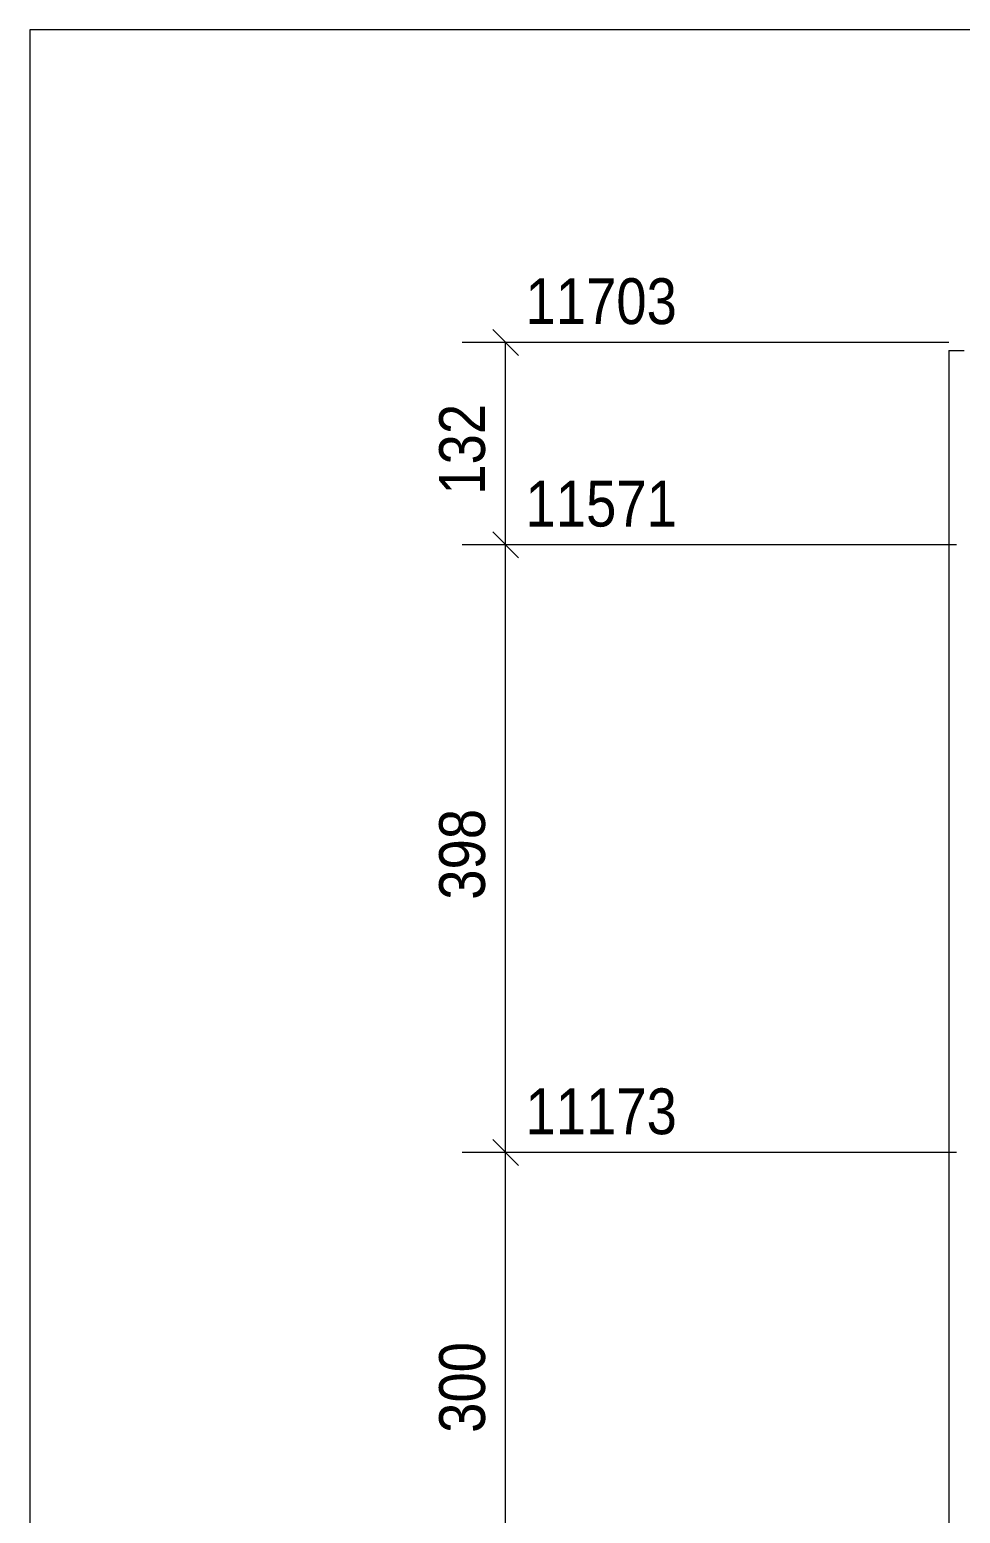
# Model space of a CAD drawing. Header units: millimetres. Extents: x 2 to 579, y 1 to 405.
# Drawn here: x 5 to 65.9, y 307.9 to 405 of the extents above; entities that cross this region are included whole.
import ezdxf

# ---------------------------------------------------------------- set-up
doc = ezdxf.new("R2010")
doc.units = ezdxf.units.MM
doc.linetypes.add('XKITLINE00', pattern=[0])
for name, color, linetype, lineweight in [('Dimensions', 7, 'Continuous', 0), ('DrawingSheet', 5, 'Continuous', 0), ('Part', 2, 'Continuous', 0)]:
    doc.layers.add(name, color=color, linetype=linetype, lineweight=lineweight)
doc.styles.add('ARIAL', font='ARIAL.TTF')

# ---------------------------------------------------------------- blocks, each defined once
blk = doc.blocks.new('*A43')
at = {"layer": 'Part', "color": 2, "linetype": 'XKITLINE00', "lineweight": 0}
for q in [(66.142, 384.011), (65.142, 248.011)]:
    blk.add_line((65.142, 384.011), q, dxfattribs=at)
blk = doc.blocks.new('*A60')
at = {"layer": 'DrawingSheet', "color": 5, "linetype": 'XKITLINE00', "lineweight": 0}
for p, q in [((579, 405), (5, 405)), ((5, 405), (5, 5))]:
    blk.add_line(p, q, dxfattribs=at)
blk = doc.blocks.new('*A105')
at = {"layer": 'Dimensions', "color": 7, "linetype": 'XKITLINE00', "lineweight": 0}
for p, q in [((35.294, 332.387), (36.991, 330.69)), ((65.642, 331.538), (33.292, 331.538)), ((36.142, 301.538), (36.142, 331.538)), ((35.294, 302.387), (36.991, 300.69)), ((65.642, 301.538), (33.292, 301.538))]:
    blk.add_line(p, q, dxfattribs=at)
at = {"layer": 'Dimensions', "color": 3}
for p in [(36.142, 331.538), (36.142, 301.538)]:
    blk.add_point(p, dxfattribs=at)
at = {"layer": 'Dimensions', "color": 3, "style": 'ARIAL', "width": 0.85}
blk.add_text('11173', height=3, dxfattribs=at).set_placement((37.442, 332.738))
blk.add_text('300', height=3, rotation=90.00021, dxfattribs=at).set_placement((34.792, 313.201))
blk = doc.blocks.new('*A106')
at = {"layer": 'Dimensions', "color": 7, "linetype": 'XKITLINE00', "lineweight": 0}
for p, q in [((35.294, 372.144), (36.991, 370.447)), ((65.642, 371.295), (33.292, 371.295)), ((36.142, 331.538), (36.142, 371.295)), ((35.294, 332.387), (36.991, 330.69)), ((65.642, 331.538), (33.292, 331.538))]:
    blk.add_line(p, q, dxfattribs=at)
at = {"layer": 'Dimensions', "color": 3}
for p in [(36.142, 371.295), (36.142, 331.538)]:
    blk.add_point(p, dxfattribs=at)
at = {"layer": 'Dimensions', "color": 3, "style": 'ARIAL', "width": 0.85}
blk.add_text('11571', height=3, dxfattribs=at).set_placement((37.442, 372.495))
blk.add_text('398', height=3, rotation=90.00021, dxfattribs=at).set_placement((34.792, 348.079))
blk = doc.blocks.new('*A107')
at = {"layer": 'Dimensions', "color": 7, "linetype": 'XKITLINE00', "lineweight": 0}
for p, q in [((35.294, 385.387), (36.991, 383.69)), ((65.142, 384.538), (33.292, 384.538)), ((36.142, 371.295), (36.142, 384.538)), ((35.294, 372.144), (36.991, 370.447)), ((65.642, 371.295), (33.292, 371.295))]:
    blk.add_line(p, q, dxfattribs=at)
at = {"layer": 'Dimensions', "color": 3}
for p in [(36.142, 384.538), (36.142, 371.295)]:
    blk.add_point(p, dxfattribs=at)
at = {"layer": 'Dimensions', "color": 3, "style": 'ARIAL', "width": 0.85}
blk.add_text('11703', height=3, dxfattribs=at).set_placement((37.442, 385.738))
blk.add_text('132', height=3, rotation=90.00021, dxfattribs=at).set_placement((34.792, 374.579))

msp = doc.modelspace()

# ---------------------------------------------------------------- block references
at = {"lineweight": 0}
for name in ['*A60', '*A107', '*A43', '*A106', '*A105']:
    msp.add_blockref(name, (0, 0), dxfattribs=at)

doc.saveas('drawing.dxf')
